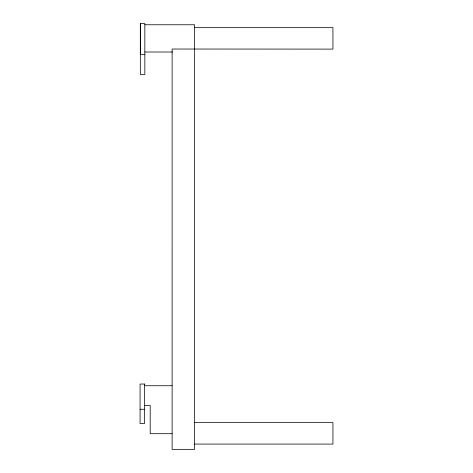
<?xml version="1.0" encoding="UTF-8"?>
<svg xmlns="http://www.w3.org/2000/svg" width="473" height="473" viewBox="0 0 473 473"><rect width="100%" height="100%" fill="white"/><g stroke="black" fill="none" stroke-linecap="round" stroke-linejoin="round"><path stroke-width="0.71" d="M140.327 23.65L140.327 74.432L144.844 74.432L144.844 23.65L140.327 23.65L140.327 54.667L144.844 54.667M144.844 24.762L194.61 24.762L194.61 449.35L172.125 449.35L172.119 49.026L332.927 49.109L332.927 27.665L194.61 27.665M144.844 52.012L172.657 52.012M144.572 385.737L172.125 385.737M144.572 405.414L150.195 405.414L150.195 433.694L172.125 433.694M140.073 409.281L144.59 409.281M194.61 422.631L332.927 422.631L332.927 444.076L194.61 444.076M144.59 384.046L140.073 384.046L140.073 423.542L144.59 423.542L144.59 384.046"/></g></svg>
